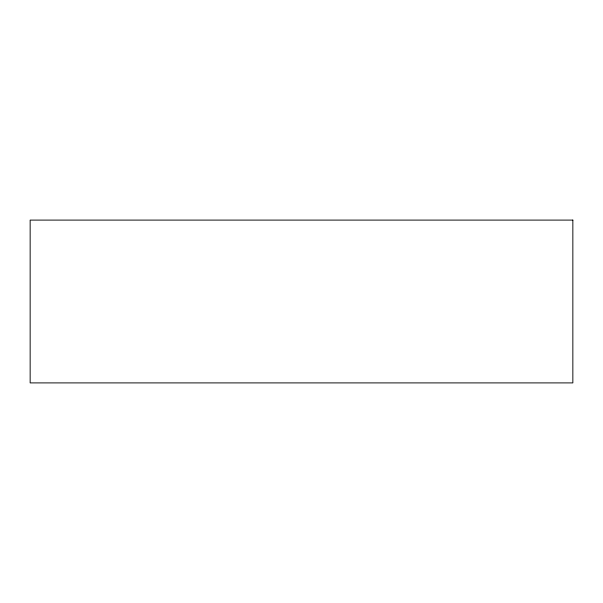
<?xml version="1.0" encoding="UTF-8"?>
<svg xmlns="http://www.w3.org/2000/svg" width="603" height="603" viewBox="0 0 603 603"><rect width="100%" height="100%" fill="white"/><g stroke="black" fill="none" stroke-linecap="round" stroke-linejoin="round"><path stroke-width="0.9" d="M572.85 220.095L30.15 220.095L30.15 382.905L572.85 382.905L572.85 220.095"/></g></svg>
